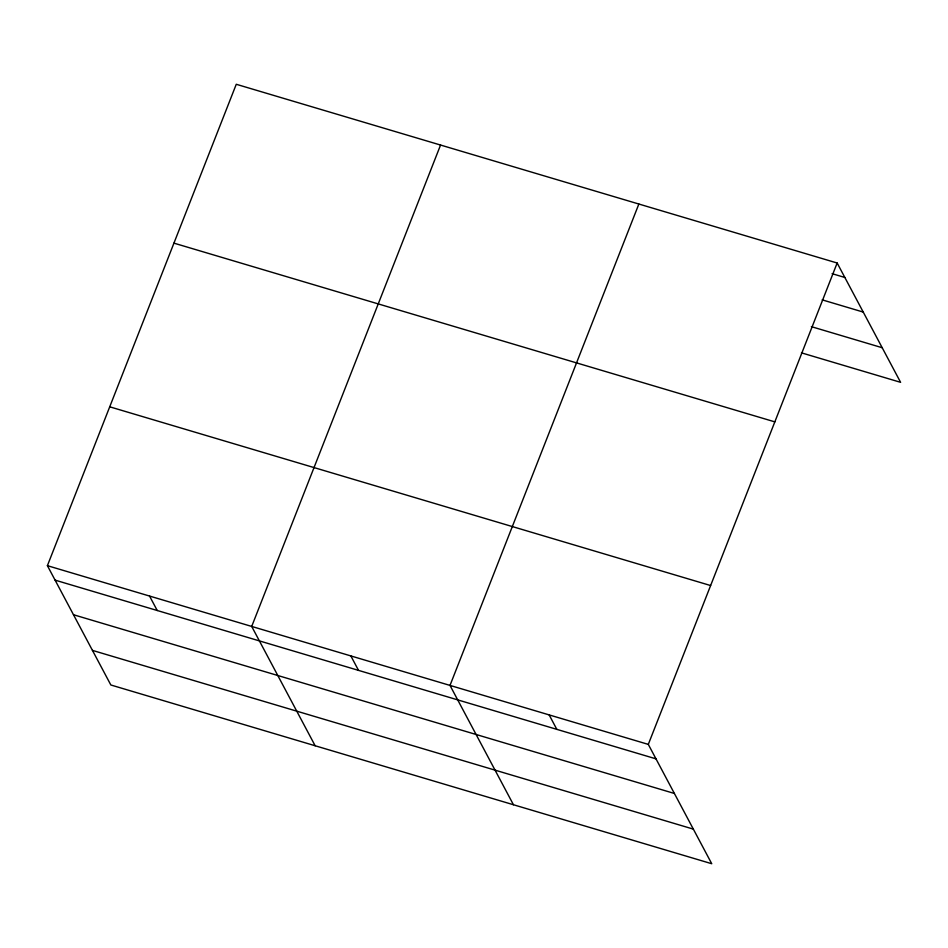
<?xml version="1.0" encoding="UTF-8"?>
<svg xmlns="http://www.w3.org/2000/svg" width="948" height="948" viewBox="0 0 948 948"><rect width="100%" height="100%" fill="white"/><g stroke="black" fill="none" stroke-linecap="round" stroke-linejoin="round"><path stroke-width="1.42" d="M47.4 565.672L648.302 744.393L711.735 863.723L110.845 684.989L47.4 565.672L236.265 84.277L837.155 263.011L900.6 382.328L801.451 352.846M440.559 145.044L251.706 626.438L315.151 745.756M638.857 204.033L450.004 685.416L513.449 804.745M648.302 744.393L837.155 263.011M832.095 273.676L844.846 277.468M822.165 299.852L863.237 312.07M811.381 326.657L882.197 347.726M173.934 243.138L774.836 421.872M109.719 406.811L710.621 585.544M55.091 580.129L655.98 758.85M73.482 614.731L674.384 793.464M92.442 650.387L693.344 829.121M549.153 714.91L556.832 729.368M350.855 655.933L358.534 670.39M149.547 596.055L157.238 610.512"/></g></svg>
